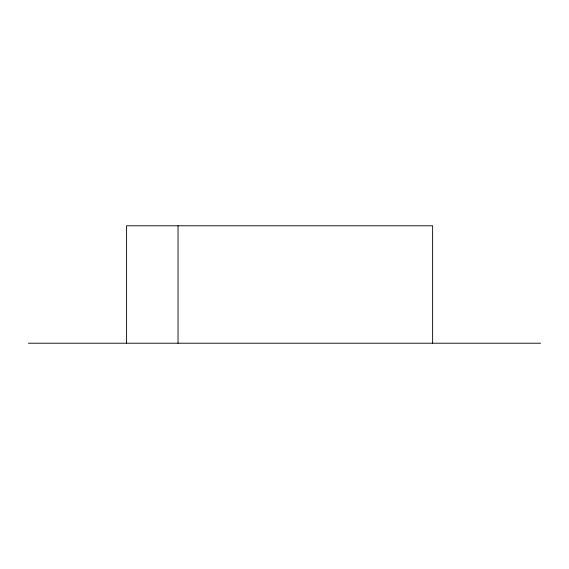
<?xml version="1.0" encoding="UTF-8"?>
<svg xmlns="http://www.w3.org/2000/svg" width="569" height="569" viewBox="0 0 569 569"><rect width="100%" height="100%" fill="white"/><g stroke="black" fill="none" stroke-linecap="round" stroke-linejoin="round"><path stroke-width="0.85" d="M28.45 343.214L540.55 343.214M432.625 343.214L432.625 225.786L126.588 225.786L126.588 343.214M178.04 225.786L178.04 343.214"/></g></svg>
